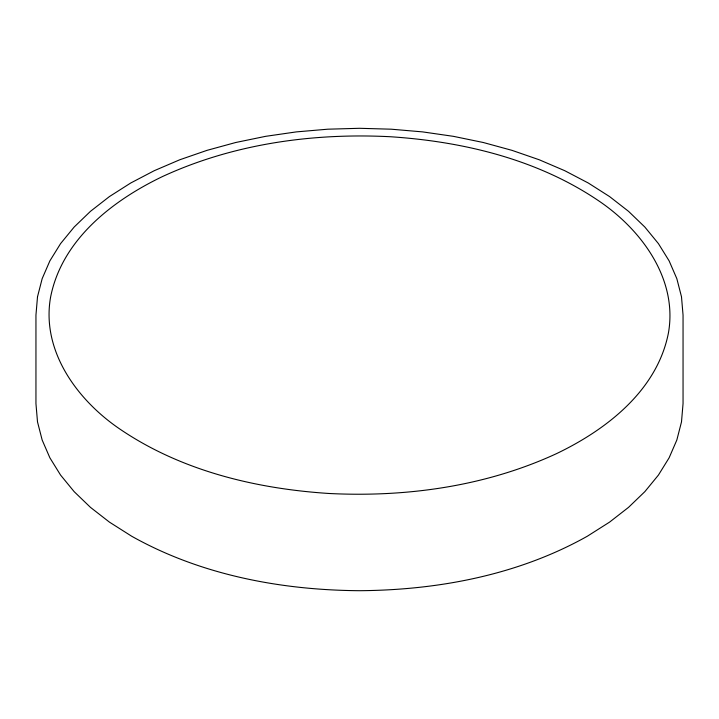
<?xml version="1.0" encoding="UTF-8"?>
<svg xmlns="http://www.w3.org/2000/svg" width="719" height="719" viewBox="0 0 719 719"><rect width="100%" height="100%" fill="white"/><g stroke="black" fill="none" stroke-linecap="round" stroke-linejoin="round"><path stroke-width="1.08" d="M37.505 296.794L35.95 315.102L35.95 403.593L37.505 421.9L42.169 440.037L49.881 457.814L60.576 475.079L74.156 491.652L90.477 507.371L109.396 522.093L131.631 536.203C200.727 575.029 280.868 590.137 359.5 590.703C438.132 590.137 518.273 575.029 587.369 536.203L609.604 522.093L628.523 507.371L644.844 491.652L658.424 475.079L669.119 457.814L676.831 440.037L681.495 421.9L683.05 403.593L683.05 315.102L681.495 296.794L676.831 278.657L669.119 260.871L658.424 243.615L644.844 227.042L628.523 211.323L609.604 196.593L588.286 183.012L564.757 170.7L539.259 159.78L512.018 150.361L483.321 142.515L453.419 136.34L422.619 131.892L391.217 129.195L359.5 128.297L327.783 129.195L296.381 131.892L265.581 136.34L235.679 142.515L206.982 150.361L179.741 159.78L154.243 170.7L130.714 183.012L109.396 196.593L90.477 211.323L74.156 227.042L60.576 243.615L49.881 260.871L42.169 278.657L37.505 296.794M50.519 297.531C41.262 351.061 77.319 400.061 119.498 428.812C180.954 470.765 255.631 488.731 329.068 493.486C406.469 497.377 485.72 486.341 556.461 453.662C606.647 429.611 657.364 390.336 668.481 332.672C677.738 279.134 641.681 230.143 599.502 201.383C538.046 159.438 463.369 141.472 389.932 136.709C312.531 132.826 233.28 143.863 162.539 176.532C112.353 200.583 61.636 239.867 50.519 297.531"/></g></svg>
